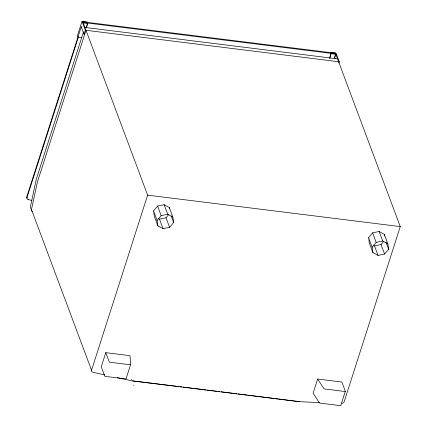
<?xml version="1.0" encoding="UTF-8"?>
<svg xmlns="http://www.w3.org/2000/svg" width="427" height="427" viewBox="0 0 427 427"><rect width="100%" height="100%" fill="white"/><g stroke="black" fill="none" stroke-linecap="round" stroke-linejoin="round"><path stroke-width="0.64" d="M104.711 374.927L92.75 372.184A2.071 1.687 -20.5 0 1 91.543 370.262L31.459 209.55L37.432 181.913L85.987 30.29M87.45 22.391L87.305 22.007L82.016 21.35L77.394 35.788L77.927 37.218L81.893 37.715M81.915 26.906L81.258 26.821L26.821 196.666A2.119 1.724 -20.5 0 0 27.061 198.085M26.981 197.605L78.445 36.919M83.5 31.876L36.359 179.057L30.392 206.689A2.119 1.938 -40.7 0 0 30.888 208.467M84.695 34.331L84.034 34.251L85.325 30.205L82.016 21.35M86.494 26.821L87.498 23.682M86.435 27.83L87.7 23.058M91.549 370.262L147.63 195.155L83.212 22.861L87.839 23.437M105.784 352.659L101.252 366.809L104.711 376.048A0.624 0.304 17.8 0 0 105.325 376.395L125.607 378.904A0.993 0.486 17.8 0 0 126.109 378.669L130.641 364.519L130.016 355.675L105.784 352.659L109.243 361.893A0.624 0.304 17.8 0 0 109.856 362.245L130.021 364.754A0.993 0.486 17.8 0 0 130.641 364.519M329.457 58.366L331.069 53.343L329.804 58.12M334.49 57.688L335.697 53.919L335.446 53.252L82.822 21.814L83.068 22.482L335.697 53.919M331.213 53.722L335.841 54.298L334.544 58.344L335.206 58.424M338.91 62.966L339.278 61.814L335.969 52.953L330.674 52.297L330.818 52.676M317.645 379.027L313.108 393.176L319.359 402.72A0.993 0.486 17.8 0 0 320.101 403.109L340.388 405.65A0.624 0.304 17.8 0 0 340.794 405.426L345.326 391.319L341.878 382.042L317.645 379.027L323.896 388.565A0.993 0.486 17.8 0 0 324.76 388.986L344.925 391.5A0.624 0.304 17.8 0 0 345.326 391.276M335.841 54.298L400.259 226.593L344.178 401.706A2.071 1.687 -20.5 0 1 341.888 403.184M153.544 210.906L157.6 206.102L164.123 204.714L169.289 207.559L172.85 217.081L173.634 222.488L169.578 227.292L163.055 228.68L157.889 225.835L154.328 216.313L153.544 210.906L157.104 220.428L157.889 225.835M157.104 220.428L161.16 215.624L167.683 214.237L172.85 217.081M158.348 218.523L159.495 219.158L166.018 217.77L168.857 214.407M368.565 237.668L372.622 232.864L379.144 231.477L384.311 234.316L387.871 243.838L388.655 249.245L384.599 254.049L378.076 255.437L372.91 252.592L369.35 243.075L368.565 237.668L372.125 247.19L372.91 252.592M372.125 247.19L376.182 242.381L382.704 240.999L387.871 243.838M373.369 245.285L374.516 245.915L381.039 244.527L383.473 241.645M131.516 379.587L131.783 379.598M133.614 385.202L133.886 385.213M117.281 377.708L132.567 380.911L299.743 401.716L319.791 402.592M132.567 380.911L172.022 385.714M84.92 27.435L337.549 58.873M85.325 30.205L339.278 61.814M147.63 195.155L400.259 226.593M278.575 399.021L299.743 401.716M277.913 398.935L256.328 396.203A551.978 10.606 7.5 0 0 248.551 395.226M28.166 199.585L31.94 200.466M385.987 242.104L388.655 249.245M379.144 231.477L382.704 240.999M381.039 244.527L384.599 254.049M372.622 232.864L376.182 242.381M374.516 245.915L378.076 255.437M171.19 215.939L173.634 222.488M164.123 204.714L167.683 214.237M166.018 217.77L169.578 227.292M157.6 206.102L161.16 215.624M159.495 219.158L163.055 228.68M81.258 26.821L84.034 34.251M384.311 234.316L384.572 236.12M169.289 207.559L169.466 208.76M28.161 199.596A2.119 1.724 -20.5 0 1 26.997 197.605M172.673 385.794A551.978 10.606 7.5 0 1 178.587 386.52M179.906 386.681A551.978 10.606 7.5 0 1 181.886 386.926M183.21 387.086A551.978 10.606 7.5 0 1 192.502 388.234M193.81 388.394A551.978 10.606 7.5 0 1 206.124 389.92M207.426 390.081A551.978 10.606 7.5 0 1 213.297 390.812M213.948 390.892A551.978 10.606 7.5 0 1 216.564 391.217M217.877 391.383A551.978 10.606 7.5 0 1 219.841 391.628M221.154 391.794A551.978 10.606 7.5 0 1 236.932 393.763M238.218 393.924A551.978 10.606 7.5 0 1 247.254 395.06M32.329 211.605A2.119 1.938 -40.7 0 1 31.475 209.55"/></g></svg>
